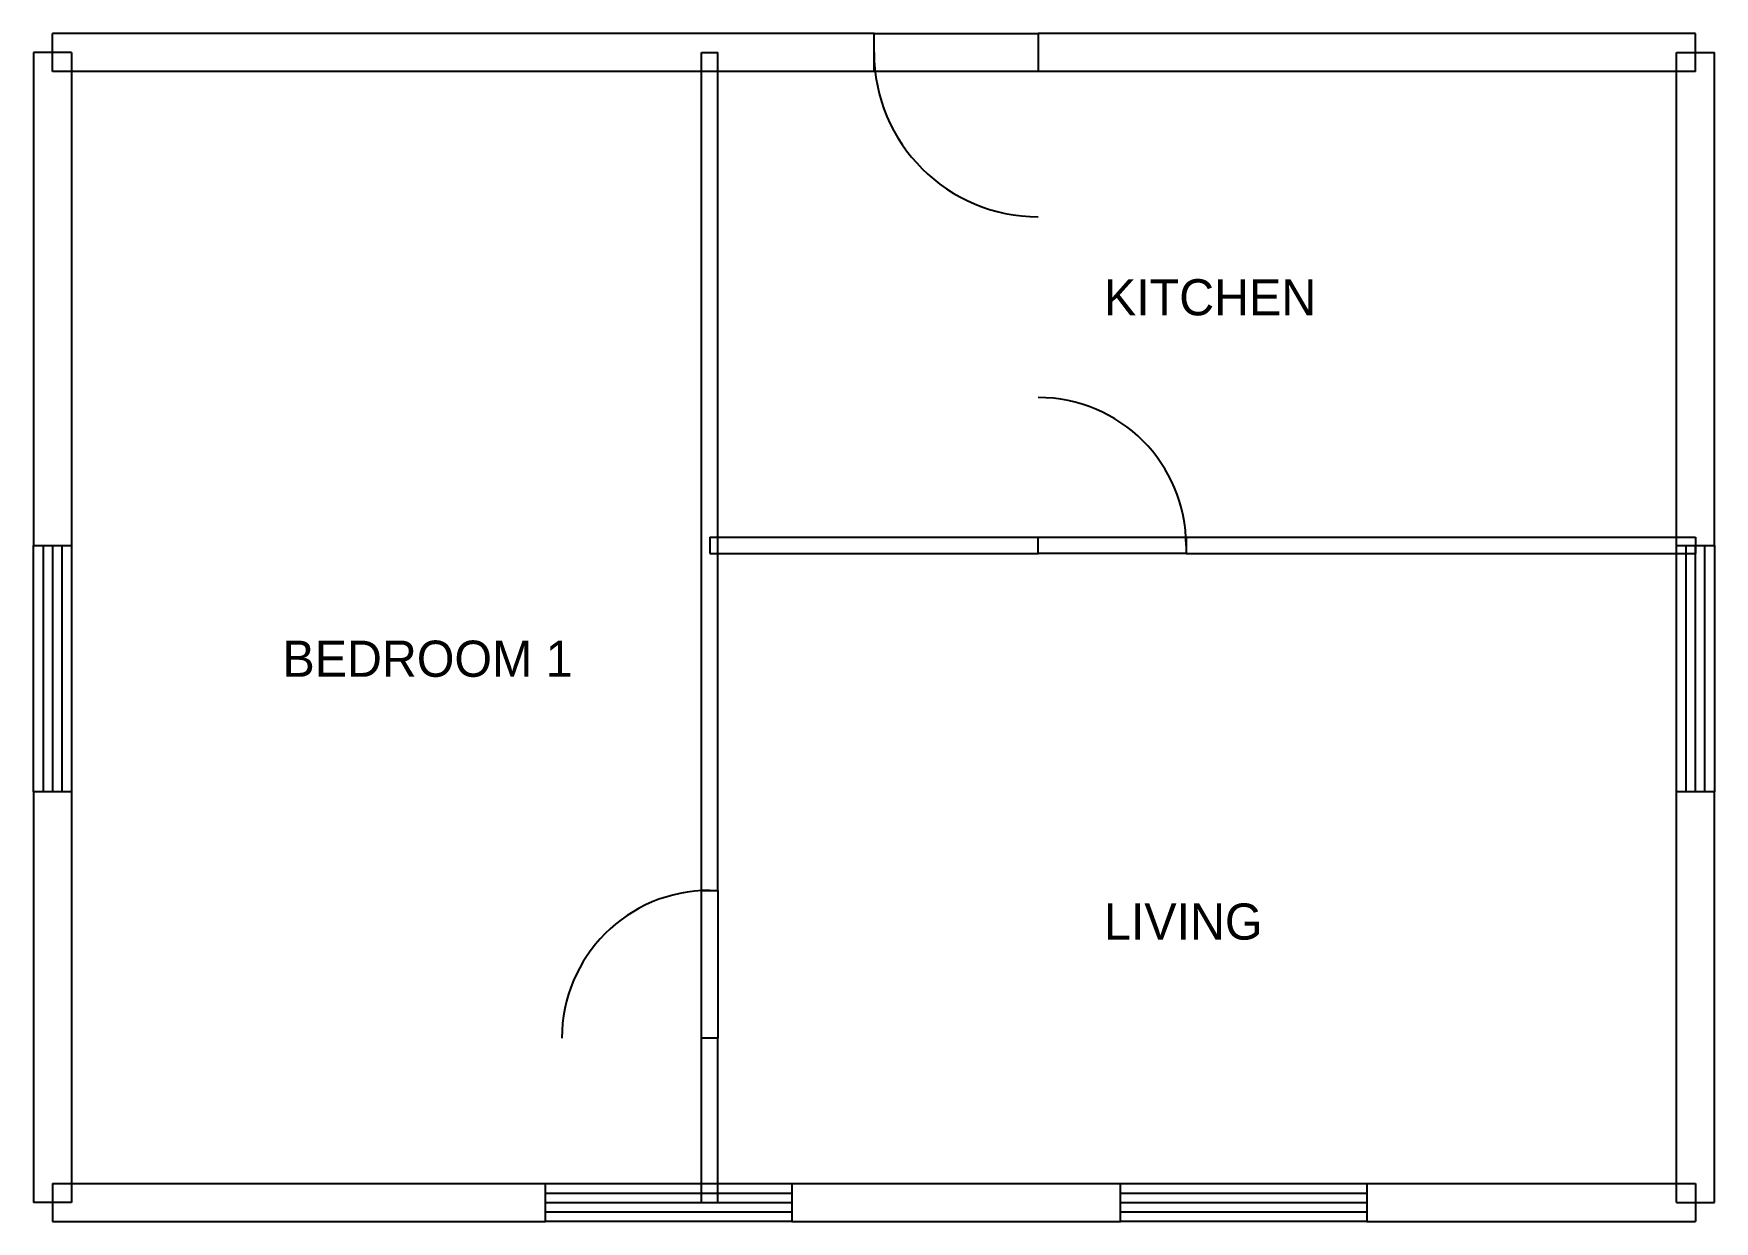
# Model space of a CAD drawing. Header units: millimetres. Extents: x -115 to 10115, y -115 to 7115.
import ezdxf

# ---------------------------------------------------------------- set-up
doc = ezdxf.new("R2010")
doc.units = ezdxf.units.MM
for name, color, linetype in [('A-ANNO-TEXT', 2, 'Continuous'), ('A-DOOR', 3, 'Continuous'), ('A-GLAZ', 4, 'Continuous'), ('A-WALL', 7, 'Continuous')]:
    doc.layers.add(name, color=color, linetype=linetype)

msp = doc.modelspace()

# ---------------------------------------------------------------- linework, layer by layer
at = {"layer": 'A-DOOR'}
for points in [[(6000, 6885), (5000, 6885), (5000, 7115), (6000, 7115)], [(6000, 4050), (6900, 4050), (6900, 3950), (6000, 3950)], [(3950, 1000), (3950, 1900), (4050, 1900), (4050, 1000)]]:
    msp.add_lwpolyline(points, close=True, dxfattribs=at)
for centre, radius, start, end in [((6000, 7000), 1000, 180, 270), ((6000, 4000), 900, 0, 90), ((4000, 1000), 900, 90, 180)]:
    msp.add_arc(centre, radius, start, end, dxfattribs=at)
at = {"layer": 'A-GLAZ'}
for p, q in [((-57.5, 4000), (-57.5, 2500)), ((0, 4000), (0, 2500)), ((57.5, 4000), (57.5, 2500)), ((9942.5, 2500), (9942.5, 4000)), ((10000, 2500), (10000, 4000)), ((10057.5, 2500), (10057.5, 4000)), ((3000, 57.5), (4500, 57.5)), ((3000, 0), (4500, 0)), ((6500, 57.5), (8000, 57.5)), ((6500, 0), (8000, 0)), ((3000, -57.5), (4500, -57.5)), ((6500, -57.5), (8000, -57.5))]:
    msp.add_line(p, q, dxfattribs=at)
for points in [[(115, 4000), (115, 2500), (-115, 2500), (-115, 4000)], [(9885, 2500), (9885, 4000), (10115, 4000), (10115, 2500)], [(3000, 115), (4500, 115), (4500, -115), (3000, -115)], [(6500, 115), (8000, 115), (8000, -115), (6500, -115)]]:
    msp.add_lwpolyline(points, close=True, dxfattribs=at)
at = {"layer": 'A-WALL'}
for p, q in [((5000, 7115), (0, 7115)), ((0, 6885), (0, 7115)), ((10000, 7115), (6000, 7115)), ((10000, 6885), (10000, 7115)), ((-115, 7000), (-115, 4000)), ((115, 7000), (-115, 7000)), ((115, 7000), (115, 4000)), ((3950, 1900), (3950, 7000)), ((3950, 7000), (4050, 7000)), ((4050, 1900), (4050, 7000)), ((9885, 4000), (9885, 7000)), ((9885, 7000), (10115, 7000)), ((10115, 4000), (10115, 7000)), ((5000, 6885), (0, 6885)), ((10000, 6885), (6000, 6885)), ((4000, 4050), (6000, 4050)), ((4000, 4050), (4000, 3950)), ((6900, 4050), (10000, 4050)), ((10000, 4050), (10000, 3950)), ((4000, 3950), (6000, 3950)), ((6900, 3950), (10000, 3950)), ((-115, 2500), (-115, 0)), ((115, 2500), (115, 0)), ((9885, 0), (9885, 2500)), ((10115, 0), (10115, 2500)), ((3950, 0), (3950, 1000)), ((4050, 0), (4050, 1000)), ((0, 115), (3000, 115)), ((0, 115), (0, -115)), ((4500, 115), (6500, 115)), ((8000, 115), (10000, 115)), ((10000, 115), (10000, -115)), ((115, 0), (-115, 0)), ((3950, 0), (4050, 0)), ((9885, 0), (10115, 0)), ((0, -115), (3000, -115)), ((4500, -115), (6500, -115)), ((8000, -115), (10000, -115))]:
    msp.add_line(p, q, dxfattribs=at)

# ---------------------------------------------------------------- texts
at = {"layer": 'A-ANNO-TEXT'}
for s, p in [('KITCHEN', (6400, 5400)), ('BEDROOM 1', (1400, 3200)), ('LIVING', (6400, 1600))]:
    msp.add_text(s, height=220, dxfattribs=at).set_placement(p)

doc.saveas('drawing.dxf')
